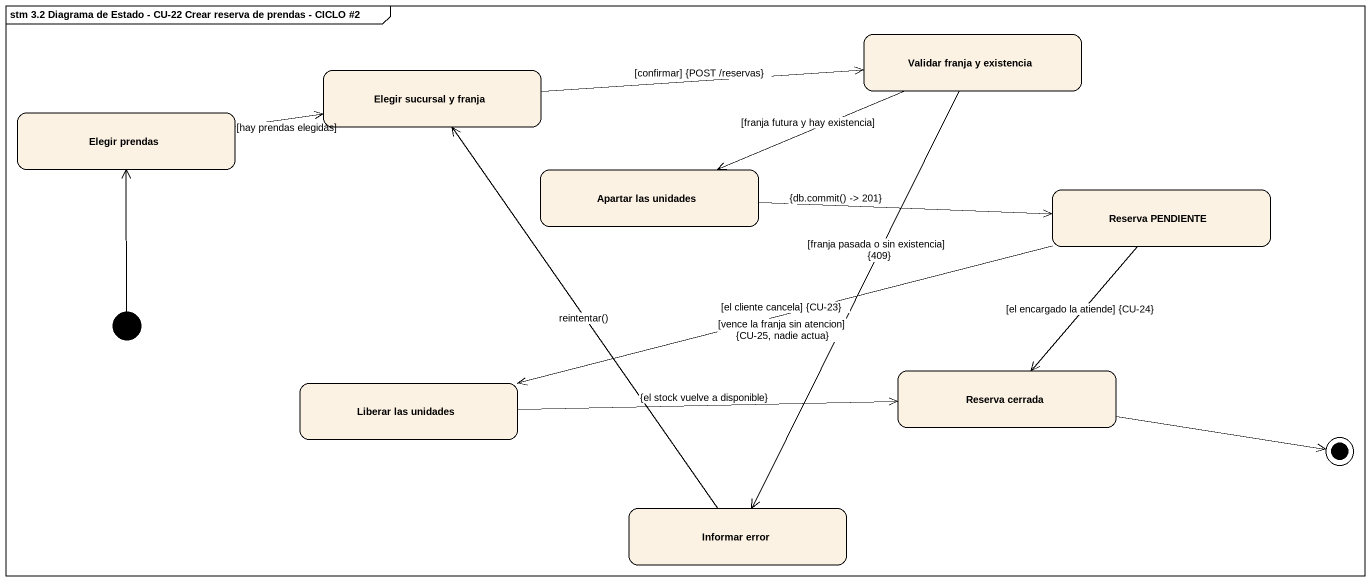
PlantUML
@startuml
mainframe stm 3.2 Diagrama de Estado - CU-22 Crear reserva de prendas - CICLO #2
hide empty description
state "Validar franja y existencia" as Validar_franja_y_existencia
state "Elegir sucursal y franja" as Elegir_sucursal_y_franja
state "Elegir prendas" as Elegir_prendas
state "Apartar las unidades" as Apartar_las_unidades
state "Reserva PENDIENTE" as Reserva_PENDIENTE
state "Liberar las unidades" as Liberar_las_unidades
state "Reserva cerrada" as Reserva_cerrada
state "Informar error" as Informar_error
[*] -up-> Elegir_prendas
Validar_franja_y_existencia -left-> Apartar_las_unidades : [franja futura y hay existencia]
Validar_franja_y_existencia --> Informar_error : [franja pasada o sin existencia] {409}
Elegir_sucursal_y_franja -right-> Validar_franja_y_existencia : [confirmar] {POST /reservas}
Elegir_prendas -right-> Elegir_sucursal_y_franja : [hay prendas elegidas]
Apartar_las_unidades -right-> Reserva_PENDIENTE : {db.commit() -> 201}
Reserva_PENDIENTE -left-> Liberar_las_unidades : [el cliente cancela] {CU-23}
Reserva_PENDIENTE -left-> Liberar_las_unidades : [vence la franja sin atencion] {CU-25, nadie actua}
Reserva_PENDIENTE --> Reserva_cerrada : [el encargado la atiende] {CU-24}
Liberar_las_unidades -right-> Reserva_cerrada : {el stock vuelve a disponible}
Informar_error -up-> Elegir_sucursal_y_franja : reintentar()
Reserva_cerrada -right-> [*]
@enduml
